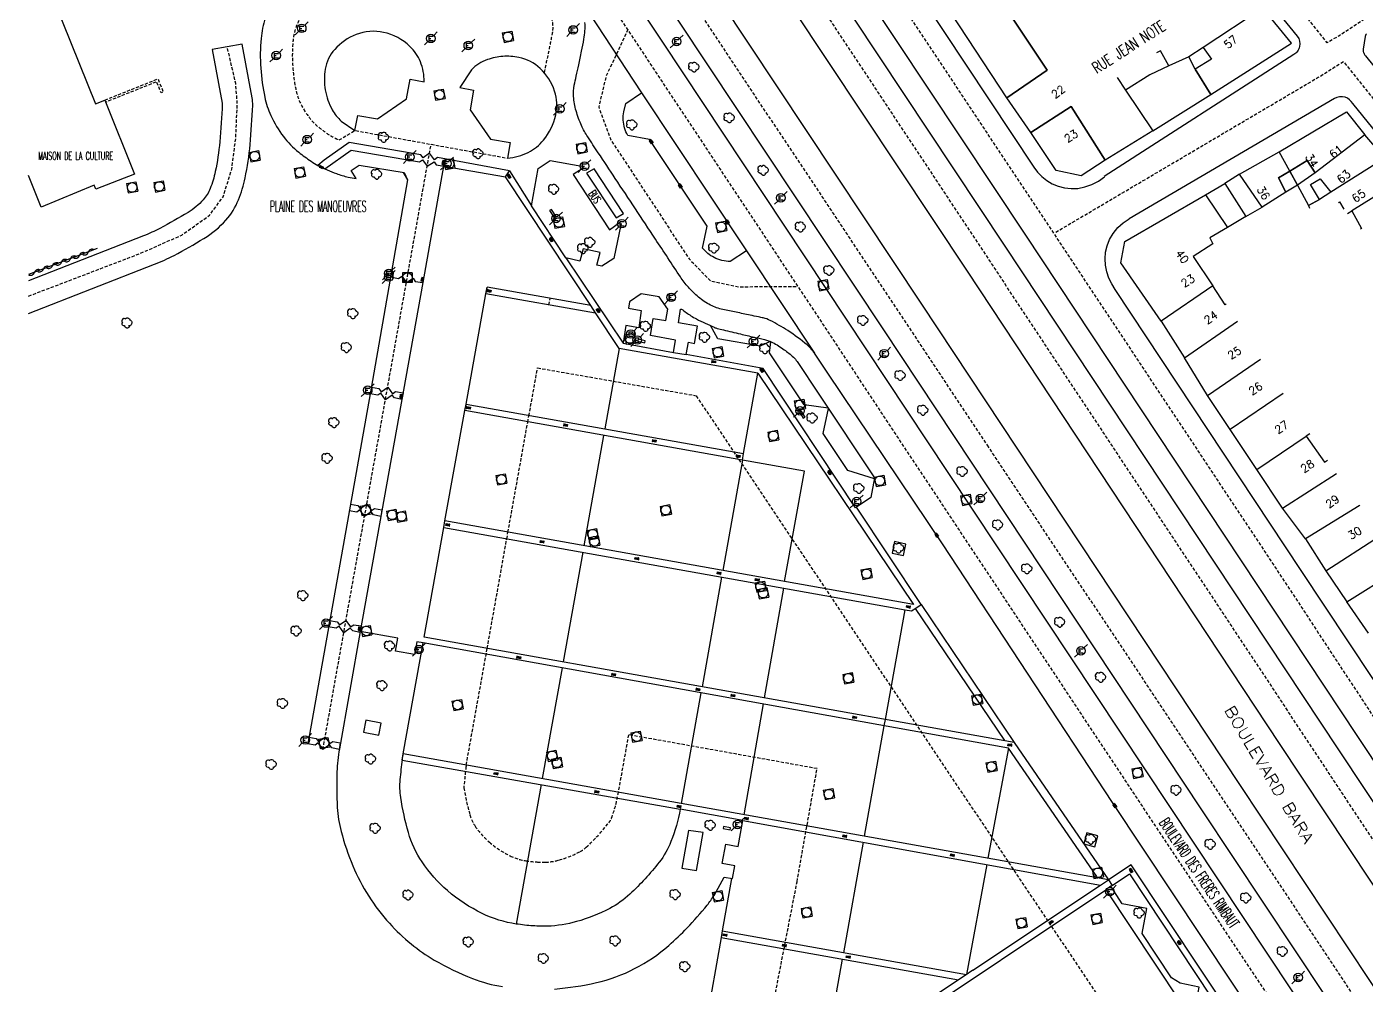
# Model space of a CAD drawing. Header units: millimetres. Extents: x 80000 to 81000, y 144000 to 145000.
# Drawn here: x 79999.7 to 80209, y 144138.5 to 144288.2 of the extents above; entities that cross this region are included whole.
import ezdxf
from ezdxf.enums import TextEntityAlignment as Align

# ---------------------------------------------------------------- set-up
doc = ezdxf.new("R2010")
doc.units = ezdxf.units.MM
doc.linetypes.add('DASHED', pattern=[0.75, 0.5, -0.25])
doc.layers.get('0').update_dxf_attribs({"linetype": 'CONTINUOUS'})
for name, color, linetype in [('W0001', 6, 'DASHED'), ('W0008', 7, 'CONTINUOUS'), ('W0100', 7, 'CONTINUOUS'), ('W0112', 1, 'DASHED'), ('W0300', 7, 'CONTINUOUS'), ('W0310', 3, 'CONTINUOUS'), ('W0400', 7, 'CONTINUOUS'), ('W0420', 7, 'CONTINUOUS'), ('W0471', 7, 'CONTINUOUS'), ('W0984', 7, 'CONTINUOUS'), ('W0989', 7, 'CONTINUOUS'), ('W0991', 7, 'CONTINUOUS')]:
    doc.layers.add(name, color=color, linetype=linetype)
doc.styles.get("Standard").update_dxf_attribs({"font": 'romans.shx', "width": 0.85})

# ---------------------------------------------------------------- blocks, each defined once
blk = doc.blocks.new('T400')
for p, q in [((-0.15, 0.3), (0.15, 0.3)), ((-0.15, -0.25), (-0.15, 0.3)), ((-0.15, 0.15), (0.15, 0.15)), ((-0.15, 0), (0.15, 0)), ((0.15, 0.3), (0.15, -0.25)), ((-0.15, -0.15), (0.15, -0.15)), ((-0.15, -0.25), (-0.15, -0.3)), ((-0.15, -0.3), (0.15, -0.3)), ((0.15, -0.3), (0.15, -0.25))]:
    blk.add_line(p, q)
blk = doc.blocks.new('T471')
for p, q in [((-0.333334, 0.333334), (-0.333334, -0.333334)), ((-0.333334, 0.333334), (0.333334, 0.333334)), ((-0.333334, 0), (0, 0)), ((0.500001, 0.500001), (1.000002, 1.000002)), ((-0.500001, -0.500001), (-1.000002, -1.000002)), ((-0.333334, -0.333334), (0.333334, -0.333334))]:
    blk.add_line(p, q)
blk.add_ellipse((0, 0), major_axis=(0.471405, 0.471405), ratio=1, start_param=5.4977871438, end_param=11.780972451)
blk = doc.blocks.new('T300')
for p, q in [((-0.8, 0.51), (-0.86, 0.34)), ((-0.86, 0.34), (-0.86, 0.17)), ((-0.86, 0.17), (-0.74, 0.06)), ((-0.69, 0.63), (-0.8, 0.51)), ((-0.8, -0.06), (-0.74, 0.06)), ((-0.74, 0.06), (-0.69, 0.11)), ((-0.57, 0.69), (-0.69, 0.63)), ((-0.46, 0.69), (-0.57, 0.69)), ((-0.29, 0.63), (-0.46, 0.69)), ((-0.29, 0.63), (-0.17, 0.74)), ((-0.23, 0.57), (-0.29, 0.63)), ((-0.17, 0.74), (-0.06, 0.8)), ((-0.06, 0.8), (0.06, 0.8)), ((0.06, 0.8), (0.23, 0.74)), ((0.23, 0.74), (0.34, 0.63)), ((0.34, 0.63), (0.4, 0.51)), ((0.46, 0.46), (0.34, 0.46)), ((0.4, 0.51), (0.4, 0.46)), ((0.57, 0.4), (0.46, 0.46)), ((0.57, 0.4), (0.69, 0.29)), ((0.69, 0.29), (0.74, 0.17)), ((0.74, 0.06), (0.69, -0.17)), ((0.74, 0.17), (0.74, 0.06)), ((-0.8, -0.17), (-0.8, -0.06)), ((-0.8, -0.23), (-0.8, -0.17)), ((-0.74, -0.34), (-0.8, -0.23)), ((-0.69, -0.4), (-0.74, -0.34)), ((-0.51, -0.46), (-0.69, -0.4)), ((-0.4, -0.46), (-0.51, -0.46)), ((-0.4, -0.46), (-0.34, -0.46)), ((-0.34, -0.46), (-0.34, -0.4)), ((-0.34, -0.51), (-0.34, -0.46)), ((-0.29, -0.63), (-0.34, -0.51)), ((-0.17, -0.74), (-0.29, -0.63)), ((-0.06, -0.8), (-0.17, -0.74)), ((0.06, -0.8), (-0.06, -0.8)), ((0.17, -0.74), (0.06, -0.8)), ((0.23, -0.69), (0.17, -0.74)), ((0.29, -0.46), (0.23, -0.46)), ((0.29, -0.63), (0.23, -0.69)), ((0.46, -0.4), (0.29, -0.46)), ((0.34, -0.51), (0.29, -0.63)), ((0.34, -0.51), (0.34, -0.46)), ((0.57, -0.34), (0.46, -0.4)), ((0.63, -0.29), (0.57, -0.34)), ((0.69, -0.17), (0.63, -0.29))]:
    blk.add_line(p, q)
blk = doc.blocks.new('T420')
for p, q in [((0.75, 0.75), (-0.75, 0.75)), ((-0.75, 0.75), (-0.75, -0.75)), ((0.75, 0.75), (0.75, -0.75)), ((0.75, -0.75), (-0.75, -0.75))]:
    blk.add_line(p, q)
blk.add_ellipse((0, 0), major_axis=(-0.53, 0.53), ratio=1, start_param=3.926991, end_param=10.210176)
blk = doc.blocks.new('t310o')
at = {"color": 0, "linetype": 'Continuous'}
for centre, start, end in [((-0.5, 0.38), 216.8699, 323.1304), ((0.5, -0.37), 36.8699, 143.1303)]:
    blk.add_arc(centre, 0.625, start, end, dxfattribs=at)

msp = doc.modelspace()

# ---------------------------------------------------------------- linework, layer by layer
at = {"layer": 'W0001', "flags": 128}
for points in [[(79999.73, 144508.89), (80033.32, 144447.48), (80041.1, 144436.99), (80058.93, 144407.68), (80083.33, 144371.43), (80162.94, 144251.7), (80194.08, 144204.75), (80213.36, 144175.44), (80283.27, 144069.75), (80313.63, 144023.25), (80323.4, 144009.14), (80394.49, 144090.14), (80415.01, 144116.62), (80459.48, 144172.57), (80472.22, 144188.43), (80503.37, 144226.56), (80532.47, 144269.35), (80559.33, 144311.81), (80577.78, 144336.62)], [(80311.1, 144008.81), (80235.97, 144122.07), (80039.06, 144419.34), (80019.9, 144453.6)], [(80513.4, 144242.13), (80463.61, 144283.13), (80433.88, 144304.86), (80414.39, 144315.52), (80408.43, 144319.18), (80397.78, 144302.78), (80385.28, 144283.71), (80369.71, 144265.27), (80351.06, 144243.75), (80340.61, 144252.58), (80324.62, 144268.77), (80311.71, 144284.55), (80298.97, 144302.57), (80291.18, 144315.1), (80277.98, 144333.92), (80268.99, 144327.97), (80249.71, 144315.89), (80236.8, 144307.9), (80216.15, 144294.21), (80204.7, 144286.71), (80202.87, 144285.67), (80189.75, 144302.07), (80115.93, 144393.7), (80101.56, 144412.68), (80087.86, 144432.74), (80076.37, 144451.81)], [(80284.18, 144000), (80282.84, 144002.23), (80276.12, 144012.3), (80228.66, 144084.13), (80176.06, 144163.33), (80129.72, 144233.25), (80084.5, 144301.5), (80035.92, 144374.55), (80006.48, 144418.63), (80000, 144431.42)], [(80093.61, 144287.74), (80090.2, 144280.33), (80089.08, 144275.63), (80090.99, 144270.48), (80103.19, 144251.91), (80106.55, 144248.44), (80110.91, 144247.55), (80120.21, 144247.6)], [(80000, 144246.09), (80017.5, 144252.77), (80023.94, 144255.62), (80028.28, 144258.72), (80030.39, 144261.57), (80031.75, 144265.9), (80032.37, 144270.74), (80032.62, 144276.19), (80032.37, 144279.29), (80031.04, 144285.01)], [(80160.48, 144256.07), (80201.49, 144280.26), (80205.41, 144282.72), (80229.39, 144252.79), (80244.76, 144234.55), (80265.03, 144206.66), (80282.27, 144183.72), (80312.21, 144140.39), (80337.23, 144143.68), (80344.81, 144149.84), (80369, 144165.41), (80400.77, 144184.26), (80404.69, 144186.93), (80410.43, 144181.39), (80435.04, 144204.33), (80466.81, 144182.23)], [(80045.99, 144175.27), (80062.89, 144269.8)]]:
    msp.add_lwpolyline(points, dxfattribs=at)
at = {"layer": 'W0001'}
for points in [[(80000.01, 144455.58), (80023.94, 144412.74), (80076.58, 144332.88), (80149.74, 144222.81), (80231.1, 144100.63), (80261.87, 144054.72), (80295.89, 144002.69)], [(80081.3, 144244.72), (80081.48, 144245.72)]]:
    msp.add_lwpolyline(points, dxfattribs=at)
at = {"layer": 'W0001', "flags": 128}
msp.add_lwpolyline([(80080.58, 144280.98, 0.004878), (80081.5, 144285.32, 0.002647), (80081.86, 144287.17, 0.065862), (80081.93, 144288.45, 0.067968), (80081.69, 144289.59, 0.019911), (80081.19, 144290.81, 0.039812), (80081.16, 144290.87), (80075.13, 144299.97, 0.078273), (80074.48, 144300.68, 0.062469), (80072.86, 144301.67, 0.079666), (80071.42, 144302.06, 0.093865), (80070.68, 144302, 0.006524), (80069.01, 144301.51, 0.022296), (80068.91, 144301.48), (80056.79, 144296.58), (80044.88, 144291.73, 0.046749), (80044.85, 144291.71, 0.019309), (80043.25, 144290.58, 0.08825), (80042.74, 144290.04, 0.061542), (80041.74, 144287.93, 0.057566), (80041.31, 144285.88, 0.03999), (80041.27, 144282.03, 0.035573), (80041.8, 144278.19, 0.054691), (80042.4, 144276.39, 0.055036), (80043.82, 144274.02, 0.062542), (80045.32, 144272.48, 0.017209), (80046.98, 144271.26, 0.03379), (80047.45, 144270.98, 0.011153), (80048.51, 144270.47), (80050.99, 144271.96), (80074.82, 144267.64)], format="xyb", dxfattribs=at)
at = {"layer": 'W0001'}
msp.add_lwpolyline([(80109.27, 144099), (80120.07, 144154.61), (80123.19, 144172.28), (80093.73, 144177.57), (80092.05, 144168.26, -0.059337), (80091.08, 144164.56, -0.07223), (80090.66, 144163.84, -0.038566), (80087.13, 144159.99, -0.067598), (80086.17, 144159.31, -0.050732), (80082.87, 144158, -0.061802), (80080.77, 144157.67, -0.024725), (80079.5, 144157.69, -0.020899), (80077.67, 144157.89, -0.075752), (80075.27, 144158.64, -0.064313), (80071.99, 144160.8, -0.067004), (80069.78, 144163.28, -0.078935), (80068.96, 144165.05, -0.031208), (80068.03, 144169.29, -0.062441), (80068.03, 144169.6, -0.00442), (80068.34, 144172.57, -0.015693), (80068.38, 144172.83), (80071.66, 144191.06), (80074.71, 144208.17), (80074.9, 144209.19), (80077.98, 144226.37), (80078.18, 144227.38), (80079.53, 144234.88), (80104.3, 144230.53), (80169.71, 144132.83)], format="xyb", dxfattribs=at)
at = {"layer": 'W0008'}
for points in [[(80048.68, 144429.45), (80073.89, 144391.43), (80102.19, 144348.83), (80128.91, 144308.64), (80157.06, 144266.24), (80157.64, 144265.46), (80158.31, 144264.75), (80159.07, 144264.13), (80159.91, 144263.63), (80160.86, 144263.24), (80161.86, 144262.99), (80162.88, 144262.88), (80163.91, 144262.92), (80165.04, 144263.14), (80166.13, 144263.53), (80167.15, 144264.06), (80168.08, 144264.74)], [(80170.37, 144320.83), (80198.21, 144286.69), (80198.44, 144286.33), (80198.57, 144285.93), (80198.62, 144285.51), (80198.58, 144285.09), (80198.53, 144284.89), (80198.46, 144284.7), (80198.36, 144284.52), (80198.25, 144284.35), (80198.13, 144284.19), (80197.99, 144284.04), (80197.83, 144283.91), (80197.67, 144283.8), (80168.06, 144264.75)], [(80209.02, 144287.06), (80208.94, 144286.93), (80208.87, 144286.8), (80208.83, 144286.65), (80208.53, 144284.65), (80208.52, 144284.57), (80208.51, 144284.5), (80208.52, 144284.43), (80208.52, 144284.36), (80208.53, 144284.28), (80208.55, 144284.21), (80208.56, 144284.14), (80208.59, 144284.07), (80208.64, 144283.95), (80208.71, 144283.83), (80208.78, 144283.71), (80208.87, 144283.61), (80219.76, 144270.14)], [(80306.84, 144143.29), (80288.19, 144169.86), (80270.79, 144194.71), (80269.52, 144196.52), (80268.24, 144198.32), (80266.95, 144200.11), (80265.65, 144201.89), (80264.82, 144202.99), (80263.98, 144204.09), (80263.14, 144205.19), (80262.29, 144206.28), (80241.52, 144233.49), (80236.39, 144239.84), (80206.89, 144276.18), (80206.65, 144276.48), (80206.38, 144276.76), (80206.06, 144277), (80205.7, 144277.15), (80205.26, 144277.23), (80204.83, 144277.22), (80204.4, 144277.12), (80204.01, 144276.93), (80171.93, 144258.18)], [(80063.91, 144267.72), (80063.91, 144267.72), (80063.43, 144267.39), (80062.64, 144268.4), (80061.63, 144267.7), (80061.28, 144268.17), (80061.28, 144268.17), (80050.1, 144270.1), (80046.16, 144267.32), (80045.19, 144266.51)], [(80046.27, 144265.99), (80050.38, 144268.89), (80061.08, 144267.04), (80061.08, 144267.04), (80061.56, 144267.38), (80062.28, 144266.37), (80063.37, 144267.06), (80063.7, 144266.59), (80063.7, 144266.59), (80074.49, 144264.72), (80075.14, 144265.66), (80075.14, 144265.66), (80063.91, 144267.72)], [(80255.97, 144117.09), (80228.28, 144158.83), (80198.81, 144203.22), (80169.76, 144247.1), (80169.23, 144247.98), (80168.77, 144248.9), (80168.44, 144249.88), (80168.24, 144250.9), (80168.19, 144251.93), (80168.27, 144252.95), (80168.5, 144253.96), (80168.88, 144254.92), (80169.46, 144255.89), (80170.17, 144256.78), (80171, 144257.54), (80171.94, 144258.18)], [(80113.96, 144234.07), (80138.25, 144197.91), (80065.05, 144210.97)], [(80166.88, 144155.43), (80153.09, 144175.48), (80061.64, 144191.95)], [(80188.88, 144132.28), (80172.27, 144157.28), (80168.72, 144154.92)], [(80169.3, 144154.05), (80172, 144155.84), (80187.43, 144132.6)], [(80099.35, 144090.56), (80102.77, 144109.6), (80168.28, 144153.37)]]:
    msp.add_lwpolyline(points, dxfattribs=at)
for points in [[(80025.15, 144403.44), (80021.85, 144408.35, 0.074308), (80021.11, 144409.15, 0.078908), (80020.23, 144409.67, 0.104225), (80019.75, 144409.74, 0.080664), (80019.14, 144409.61, 0.124485), (80018.51, 144409.17, 0.162683), (80018.29, 144408.62, 0.086077), (80018.38, 144407.76, 0.07444), (80018.8, 144406.86), (80029.36, 144390.74), (80065.24, 144336.65), (80098.96, 144285.93), (80143.62, 144218.52), (80197.36, 144137.6), (80230.94, 144086.95)], [(80000, 144243.36), (80019.7, 144251.07, 0.027309), (80022.74, 144252.45, 0.016913), (80027.41, 144255.1, 0.073036), (80030.84, 144257.96, 0.087689), (80032.8, 144261.12, 0.043207), (80033.84, 144264.55, 0.02947), (80034.61, 144269.75, 0.011107), (80035.02, 144275.88, 0.057225), (80034.94, 144277.08), (80033.38, 144285.45), (80028.7, 144284.58)], [(80028.7, 144284.58), (80030.25, 144276.2, -0.057225), (80030.26, 144276.1, -0.011107), (80029.87, 144270.17, -0.02947), (80029.17, 144265.53, -0.043207), (80028.37, 144262.89, -0.087689), (80027.29, 144261.13, -0.073036), (80024.92, 144259.16, -0.016913), (80020.53, 144256.67, -0.027309), (80017.97, 144255.5), (80000, 144248.47)]]:
    msp.add_lwpolyline(points, format="xyb", dxfattribs=at)
at = {"layer": 'W0008', "flags": 128}
for points in [[(80085.33, 144293.63), (80087.58, 144290.29), (80095.78, 144277.82)], [(80058.55, 144265.4), (80059.23, 144264.26), (80053.37, 144230.81), (80043.61, 144176.18)], [(80087.85, 144244.63), (80074.49, 144264.72)], [(80075.14, 144265.66), (80078.57, 144260.19)], [(80083.94, 144252.08), (80092.89, 144238.72)], [(80112.15, 144253.16), (80122.78, 144237.17)], [(80056.57, 144249.09), (80057.81, 144248.85), (80058.32, 144249.2), (80059.04, 144248.21), (80060.09, 144248.89), (80060.42, 144248.39), (80061.58, 144248.2)], [(80061.81, 144192.81), (80064.87, 144209.94), (80065.05, 144210.97), (80068.15, 144228.21), (80068.35, 144229.22), (80071.46, 144246.46), (80071.64, 144247.48)], [(80088.6, 144243.44), (80071.46, 144246.46)], [(80118.12, 144201.5), (80121.22, 144218.72), (80111.52, 144220.45), (80111.7, 144221.48), (80113.96, 144234.07), (80092.29, 144237.92), (80088.59, 144243.45), (80087.85, 144244.63), (80071.64, 144247.48)], [(80115.86, 144239.01), (80114.28, 144238.25), (80107.67, 144239.41), (80106.54, 144241.47)], [(80092.29, 144237.92), (80090.04, 144225.35)], [(80100.77, 144237.3), (80102.73, 144236.95)], [(80124.91, 144228.59), (80121.2, 144229.11), (80115.75, 144237.25), (80115.95, 144238.97)], [(80053.56, 144231.84), (80054.75, 144231.64), (80055.11, 144231.15), (80056.12, 144231.84), (80056.85, 144230.83), (80057.34, 144231.17), (80058.51, 144230.97), (80058.31, 144229.93), (80057.19, 144230.18), (80056.81, 144230.64), (80055.78, 144229.91), (80055.06, 144230.94), (80054.58, 144230.6), (80053.37, 144230.81)], [(80068.35, 144229.22), (80111.7, 144221.48)], [(80111.52, 144220.45), (80068.15, 144228.21)], [(80132.16, 144217.56), (80127.99, 144218.84), (80124.15, 144224.61), (80124.96, 144228.52)], [(80089.85, 144224.33), (80086.77, 144207.09)], [(80111.52, 144220.45), (80108.45, 144203.22)], [(80050.29, 144213.58), (80051.46, 144213.38), (80051.82, 144212.9), (80052.83, 144213.59), (80053.56, 144212.58), (80054.04, 144212.91), (80055.21, 144212.72), (80055.02, 144211.67), (80053.9, 144211.93), (80053.52, 144212.39), (80052.49, 144211.66), (80051.77, 144212.68), (80051.28, 144212.35), (80050.1, 144212.56)], [(80130.61, 144161.72), (80133.69, 144178.95), (80133.89, 144179.96), (80136.95, 144197.11), (80137.93, 144196.93), (80138.62, 144197.35), (80139.45, 144197.91), (80129.34, 144213.11)], [(80064.87, 144209.94), (80136.95, 144197.11)], [(80086.59, 144206.07), (80083.52, 144188.94)], [(80108.27, 144202.21), (80105.22, 144185.07)], [(80117.94, 144200.49), (80114.94, 144183.34)], [(80139.45, 144197.91), (80153.96, 144176.38), (80168.72, 144154.92)], [(80047.02, 144195.43), (80048.21, 144195.23), (80048.57, 144194.75), (80049.58, 144195.44), (80050.31, 144194.43), (80050.8, 144194.76), (80051.97, 144194.57), (80051.77, 144193.52), (80050.65, 144193.78), (80050.27, 144194.24), (80049.24, 144193.51), (80048.52, 144194.53), (80048.04, 144194.2), (80046.83, 144194.41)], [(80047.02, 144195.43), (80046.88, 144194.44)], [(80138.53, 144197.3), (80152.45, 144176.65)], [(80153.96, 144176.38), (80061.81, 144192.81)], [(80083.36, 144188.04), (80080.25, 144170.72)], [(80105.05, 144184.14), (80101.97, 144166.84)], [(80114.78, 144182.38), (80111.76, 144165.09)], [(80043.77, 144177.19), (80044.96, 144176.99), (80045.32, 144176.51), (80046.33, 144177.2), (80047.06, 144176.19), (80047.54, 144176.52), (80048.71, 144176.33), (80048.52, 144175.28), (80047.4, 144175.54), (80047.02, 144176), (80045.99, 144175.27), (80045.27, 144176.29), (80044.78, 144175.96), (80043.58, 144176.17)], [(80043.77, 144177.19), (80043.61, 144176.18)], [(80058.36, 144173.59), (80058.54, 144174.59)], [(80168.72, 144154.92), (80058.54, 144174.59)], [(80153.09, 144175.48), (80149.89, 144158.28)], [(80058.36, 144173.59), (80101.81, 144165.96)], [(80080.09, 144169.78), (80076.19, 144148)], [(80111.6, 144164.2), (80167.47, 144154.06)], [(80127.35, 144143.53), (80130.44, 144160.78)], [(80149.71, 144157.29), (80146.52, 144140.11)], [(80109.83, 144155.13), (80108.36, 144146.92), (80108.21, 144145.88), (80105.85, 144132.7), (80104.52, 144125.28), (80102.55, 144125.6), (80101.96, 144122.34), (80103.93, 144121.98), (80098.19, 144089.7), (80119.35, 144086.08), (80177.43, 144124.71), (80182.35, 144117.26), (80184.93, 144118.9), (80183.32, 144121.31), (80186.11, 144123.18), (80187.12, 144121.64), (80189.63, 144123.29), (80188.63, 144124.8), (80192.23, 144127.27), (80193.94, 144124.77)], [(80147.53, 144140.78), (80167.49, 144154.07)], [(80167.47, 144154.06), (80168.72, 144154.92)], [(80167.49, 144154.08), (80167.49, 144154.07)], [(80168.72, 144154.92), (80169.3, 144154.05), (80169.09, 144153.91)], [(80108.21, 144145.88), (80145.31, 144139.29)], [(80108.36, 144146.92), (80146.52, 144140.11)], [(80124.09, 144125.3), (80127.17, 144142.51)], [(80145.31, 144139.29), (80124.29, 144125.27)], [(80147.53, 144140.78), (80147.53, 144140.78), (80146.34, 144139.99), (80145.31, 144139.29)]]:
    msp.add_lwpolyline(points, dxfattribs=at)
for points in [[(80037, 144289.51, 0.057566), (80036.33, 144286.34, 0.03999), (80036.28, 144281.69, 0.035573), (80036.91, 144277.15, 0.054691), (80037.85, 144274.31, 0.055036), (80039.83, 144271, 0.062542), (80042.21, 144268.57, 0.017209), (80044.14, 144267.14, 0.03379), (80045.19, 144266.51, 0.02549), (80048.1, 144265.22, 0.042435), (80049.94, 144264.69), (80051.2, 144264.44), (80050.38, 144265.72), (80051.67, 144266.56), (80058.7, 144265.39), (80059.22, 144264.25)], [(80211.37, 144103.72), (80169.33, 144166.98), (80142.78, 144207.38), (80124.77, 144234.2), (80122.78, 144237.17, 0.07007), (80121.63, 144238.46, 0.032036), (80118.61, 144240.69, 0.024075), (80115.88, 144242.28, 0.066342), (80114.79, 144242.67, 0.000538), (80114.04, 144242.83, 0.000307), (80112.73, 144243.11, 0.001271), (80110.56, 144243.56, -0.001324), (80108.48, 144244, -0.065353), (80106.55, 144244.68, -0.05955), (80104.68, 144245.93, -0.032962), (80103.08, 144247.49, -0.036402), (80101.84, 144249.09, -0.000302), (80097.94, 144254.99, 0.000188), (80091.67, 144264.46, 0.000091), (80089.01, 144268.48, -0.000147), (80087.36, 144270.96, -0.041415), (80086.4, 144272.71, -0.03372), (80085.55, 144275.02, -0.052696), (80085.14, 144277.28, -0.0697), (80085.26, 144279.01, -0.005224), (80085.57, 144280.46, 0.004336), (80085.96, 144282.2, 0.002348), (80086.4, 144284.33, 0.002647), (80086.77, 144286.23, 0.065862), (80086.92, 144288.83, 0.067968)], [(80064.82, 144266.38), (80061.58, 144248.2), (80051.8, 144193.69), (80048.56, 144175.35, 0.035076), (80048.18, 144171.78, 0.022631), (80048.24, 144166.23, 0.051026), (80048.84, 144162.44, 0.034727), (80050.66, 144157.1, 0.042101), (80053.14, 144152.36, 0.042373), (80056.37, 144148.14, 0.037118), (80059.77, 144144.9, 0.039488), (80063.39, 144142.39, 0.039379), (80069.37, 144139.5, 0.053788), (80074.07, 144138.23, 0.008666)], [(80132.18, 144217.68), (80131.61, 144214.64), (80129.21, 144213.03), (80114.78, 144234.79), (80102.73, 144236.95), (80103.09, 144238.88), (80104.06, 144238.7), (80104.51, 144241.39), (80101.54, 144241.89), (80101.88, 144244.06), (80102.03, 144244.06, 0.017212), (80103.49, 144243.01, 0.031583), (80104.34, 144242.52, 0.007863), (80107.11, 144241.21, 0.045999), (80107.6, 144241.03, 0.002699), (80108.55, 144240.8, 0.000966), (80111.21, 144240.17, 0.002952), (80113.35, 144239.68, -0.003897), (80114.96, 144239.31, -0.059931), (80116.23, 144238.84, -0.037914), (80118.05, 144237.72, -0.029418), (80119.49, 144236.54, -0.060418), (80120.08, 144235.85), (80123.45, 144230.78), (80132.18, 144217.68)], [(80082.18, 144137.86, 0.035304), (80088.71, 144138.86, 0.062616), (80094.69, 144141.04, 0.061489), (80100.05, 144144.68, 0.022974), (80102.89, 144147.41, 0.019155), (80106.01, 144150.95, 0.034235), (80107.09, 144152.48), (80108.66, 144155.32), (80109.98, 144155.11), (80110.36, 144157.09), (80110.34, 144157.08), (80108.37, 144157.48), (80108.92, 144160.46), (80110.88, 144160.1), (80111.6, 144164.2), (80101.81, 144165.96, -0.050587), (80100.37, 144160.88, -0.07223), (80098.53, 144157.67, -0.038566), (80093.95, 144152.68, -0.067598), (80090.79, 144150.45, -0.050732), (80085.61, 144148.38, -0.061802), (80081.09, 144147.67, -0.024725), (80078.83, 144147.72, -0.020899), (80076.17, 144148.01, -0.075752), (80070.89, 144149.65, -0.064313), (80065.46, 144153.22, -0.067004), (80061.49, 144157.7, -0.078935), (80059.34, 144162.31, -0.031208), (80058.15, 144167.77, -0.062441), (80058.07, 144170.56, -0.00442), (80058.41, 144173.71, -0.015693), (80058.54, 144174.59), (80061.64, 144191.95), (80060.67, 144192.1), (80060.31, 144190.13), (80057.33, 144190.64), (80057.68, 144192.64), (80051.79, 144193.69)]]:
    msp.add_lwpolyline(points, format="xyb", dxfattribs=at)
for points in [[(80059.04, 144276.91), (80059.61, 144279.98), (80061.82, 144279.58, 0.097348), (80061.21, 144282.69, 0.106254), (80059.58, 144285.09, 0.136769), (80055.47, 144287.28, 0.149087), (80051.19, 144286.94, 0.116793), (80047.83, 144284.61, 0.141492), (80046.35, 144281.55, 0.085273), (80046.36, 144278.28, 0.08489), (80047.45, 144275.19, 0.080044), (80048.86, 144273.42), (80050.99, 144271.96), (80051.43, 144274.31), (80054.52, 144273.78)], [(80072.15, 144270.62), (80075.25, 144270.1), (80074.82, 144267.64, 0.098091), (80078.06, 144268.53, 0.107), (80080.46, 144270.46, 0.115137), (80082.36, 144274.38, 0.135376), (80082.19, 144278.1, 0.125306), (80079.94, 144281.65, 0.141228), (80076.61, 144283.37, 0.066805), (80074.12, 144283.53, 0.066621), (80071.68, 144283.02, 0.114904), (80069.2, 144281.45), (80067.39, 144278.65), (80069.53, 144278.26), (80069.01, 144275.18)], [(80112.15, 144253.16), (80109.64, 144251.49, -0.058549), (80108.33, 144251.65, -0.058549), (80107.1, 144252.11, -0.051719), (80106.12, 144252.74), (80105.29, 144253.56), (80106, 144256.99), (80097, 144270.56), (80093.61, 144271.19, -0.05356), (80093.13, 144272.35, -0.05356), (80092.92, 144273.58, -0.055997), (80092.98, 144274.89), (80093.32, 144276.15), (80095.78, 144277.82)]]:
    msp.add_lwpolyline(points, format="xyb", close=True, dxfattribs=at)
for points in [[(80091.42, 144251.98), (80089.54, 144250.75), (80088.78, 144250.94), (80089.29, 144252.9), (80086.63, 144253.49), (80086.13, 144251.52), (80083.94, 144252.08), (80078.57, 144260.19), (80079.6, 144266.04), (80081.48, 144267.28), (80086.42, 144266.36), (80086.64, 144266.06), (80085.07, 144265.07), (80090.75, 144256.46), (80092.33, 144257.57), (80092.55, 144257.23)], [(80100.77, 144237.3), (80101.09, 144239.22), (80097.19, 144239.93), (80097.6, 144242.6), (80099.58, 144242.26), (80099.87, 144244.07), (80098.5, 144245.96), (80095.72, 144246.45), (80093.9, 144245.19), (80093.74, 144244.18), (80095.73, 144243.82), (80095.32, 144241.14), (80093.34, 144241.51), (80092.89, 144238.72)], [(80136.69, 144205.56), (80137.08, 144207.35), (80135.29, 144207.74), (80134.9, 144205.96)], [(80105.41, 144162.28), (80103.13, 144162.64), (80102.07, 144156.72), (80104.35, 144156.35)], [(80166.58, 144160.05), (80167.07, 144161.76), (80165.36, 144162.25), (80164.87, 144160.55)], [(80183.71, 144130.13), (80184.52, 144130.68), (80182.87, 144132.98), (80182.27, 144134.79), (80182.88, 144138.13), (80179.94, 144138.79), (80178.57, 144139.59), (80173.98, 144146.52), (80174.7, 144150.46), (80170.88, 144151.17), (80169.09, 144153.91), (80168.28, 144153.37)]]:
    msp.add_lwpolyline(points, close=True, dxfattribs=at)
at = {"layer": 'W0008'}
for points in [[(80248.9, 144095.6, 38.17), (80195.41, 144176.2, 35.91), (80146.69, 144249.99, 34.09), (80103.07, 144315.68, 33.45), (80103.07, 144315.69, 33.48), (80098.78, 144321.45, 33.44), (80090.79, 144331.75, 33.37), (80075.28, 144348.71, 33.23), (80070.01, 144355.13, 33.2), (80064.8, 144362.21, 33.17), (80033.15, 144410.07, 32.86), (80029.88, 144414.93, 32.81)], [(80031.18, 144408.7, 32.82), (80030.85, 144408.47, 32.8), (80085.47, 144326.24, 33.34), (80139.5, 144244.82, 34.12), (80189.2, 144169.8, 36.03), (80233.17, 144103.49, 37.83)], [(80100.38, 144338.97, 33), (80155.63, 144255.76, 33.84), (80207.62, 144177.32, 35.84), (80255.87, 144104.64, 37.85), (80305.64, 144029.59, 39.99)], [(80097.41, 144336.95, 33.15), (80152.41, 144254.02, 33.94), (80204.57, 144175.39, 35.9), (80248.49, 144109.19, 37.73), (80302.95, 144027.14, 40.07), (80303.34, 144027.42, 40.06)], [(80078.68, 144323.49, 33.17), (80133.45, 144240.95, 33.96), (80183.23, 144165.83, 35.86), (80231.7, 144092.95, 37.88), (80289.25, 144006.26, 40.27), (80288.77, 144005.87, 40.32)]]:
    msp.add_polyline3d(points, dxfattribs=at)
at = {"layer": 'W0100'}
for p, q in [((80208.75, 144271.28), (80201.03, 144265.32)), ((80211.9, 144267.61), (80208.75, 144271.28)), ((80189.19, 144265.15), (80195.38, 144268.63)), ((80197.04, 144265.62), (80195.38, 144268.63)), ((80211.9, 144267.61), (80203.45, 144262.32)), ((80189.19, 144265.15), (80186.92, 144263.67)), ((80192.73, 144259.98), (80189.19, 144265.15)), ((80183.85, 144261.93), (80186.92, 144263.67)), ((80186.92, 144263.67), (80190.2, 144258.5)), ((80214.63, 144264.31), (80206.71, 144259.39)), ((80183.85, 144261.93), (80187.29, 144256.81)), ((80199.97, 144260.23), (80201.68, 144261.16)), ((80190.2, 144258.5), (80187.29, 144256.81)), ((80190.2, 144258.5), (80192.73, 144259.98)), ((80185, 144247.7), (80176.97, 144242.15)), ((80176.97, 144242.15), (80180.6, 144236.45)), ((80180.6, 144236.45), (80188.87, 144242.19)), ((80184.19, 144230.58), (80180.6, 144236.45)), ((80184.19, 144230.58), (80192.45, 144236.24)), ((80195.99, 144230.89), (80187.74, 144225.24)), ((80187.74, 144225.24), (80184.19, 144230.58)), ((80191.89, 144218.99), (80187.74, 144225.24)), ((80191.89, 144218.99), (80199.61, 144224.23)), ((80195.9, 144212.95), (80191.89, 144218.99)), ((80195.9, 144212.95), (80204.34, 144218.37)), ((80199.5, 144208.15), (80195.9, 144212.95)), ((80207.87, 144213.34), (80199.5, 144208.15)), ((80207.99, 144213.43), (80207.87, 144213.34)), ((80199.5, 144208.15), (80202.65, 144203.2)), ((80202.65, 144203.2), (80211.08, 144208.59)), ((80202.65, 144203.2), (80205.96, 144198.33)), ((80205.96, 144198.33), (80214.44, 144203.64)), ((80209.34, 144193.45), (80205.96, 144198.33))]:
    msp.add_line(p, q, dxfattribs=at)
for points in [[(80152.85, 144277.08), (80159.13, 144281.36), (80146.88, 144299.82), (80148.2, 144300.84), (80148.87, 144301.3)], [(80140.53, 144295.79), (80146.88, 144299.82), (80159.13, 144281.36), (80152.85, 144277.08), (80140.53, 144295.79)], [(80192.81, 144291.06), (80183.53, 144284.91), (80181.25, 144283.46), (80178.17, 144282.05), (80176.84, 144284.39), (80176.21, 144284.06)], [(80184.73, 144277.6), (80197.31, 144285.57), (80192.81, 144291.06), (80183.53, 144284.91), (80184.83, 144283.12), (80182.25, 144281.54), (80184.73, 144277.6)], [(80184.73, 144277.6), (80182.25, 144281.54), (80181.25, 144283.46), (80178.17, 144282.05), (80175.16, 144280.65), (80171.4, 144278.26), (80175.64, 144271.91), (80184.73, 144277.6)], [(80170.07, 144280.23), (80171.4, 144278.26), (80175.64, 144271.91), (80168.2, 144267.32), (80162.88, 144275.68), (80156.6, 144271.62), (80152.85, 144277.08)], [(80156.6, 144271.62), (80162.88, 144275.68), (80168.2, 144267.32), (80164.45, 144264.85), (80160.57, 144265.71), (80156.6, 144271.62)], [(80195.38, 144268.63), (80205.89, 144274.87), (80208.75, 144271.28)], [(80198.25, 144263.39), (80197.04, 144265.62), (80199.76, 144267.29), (80201.03, 144265.32), (80198.25, 144263.39)], [(80201.03, 144265.32), (80199.76, 144267.29), (80197.04, 144265.62)], [(80197.04, 144265.62), (80195.29, 144264.55), (80196.41, 144262.3), (80192.73, 144259.98)], [(80196.41, 144262.3), (80195.29, 144264.55), (80197.04, 144265.62), (80198.25, 144263.39), (80196.41, 144262.3)], [(80201.03, 144265.32), (80198.25, 144263.39), (80199.97, 144260.23)], [(80201.68, 144261.16), (80200.28, 144263.52), (80201.8, 144264.42), (80203.45, 144262.32)], [(80203.45, 144262.32), (80201.68, 144261.16), (80199.97, 144260.23)], [(80176.97, 144242.15), (80170.66, 144251.29), (80171.25, 144254.59), (80183.85, 144261.93)], [(80199.97, 144260.23), (80200.14, 144259.84)], [(80204.65, 144260.69), (80204.8, 144260.79), (80205.48, 144259.68)], [(80206.04, 144259), (80206.71, 144259.39)], [(80206.71, 144259.39), (80208.23, 144256.65), (80208.08, 144256.54)], [(80187.29, 144256.81), (80184.53, 144255.2), (80185, 144254.27), (80181.96, 144252.28), (80185, 144247.7)], [(80187.12, 144244.84), (80186.97, 144244.74), (80185, 144247.7)], [(80200.17, 144224.6), (80199.61, 144224.23)], [(80199.61, 144224.23), (80202.47, 144220.16), (80202.92, 144220.47)]]:
    msp.add_lwpolyline(points, dxfattribs=at)
at = {"layer": 'W0100', "flags": 128}
msp.add_lwpolyline([(80000, 144294.55), (80003.57, 144295.98), (80003.7, 144295.66), (80002.77, 144295.29), (80010.48, 144276.13), (80011.93, 144276.71), (80016.54, 144265.15), (80010.53, 144262.77), (80010.27, 144263.42), (80001.96, 144260), (80000, 144264.91)], dxfattribs=at)
for points in [[(80087.19, 144265.28), (80091.81, 144258.29), (80092.97, 144258.99), (80088.35, 144265.98)], [(80082.48, 144258.41), (80081.68, 144259.61), (80081.39, 144259.44), (80082.19, 144258.24)], [(80095.23, 144239.36), (80095.17, 144239.04), (80096.28, 144238.81), (80096.34, 144239.12)], [(80120.44, 144227.99), (80121.03, 144227.03), (80121.32, 144227.2), (80120.72, 144228.16)], [(80052.32, 144178), (80054.71, 144177.53), (80055.07, 144179.37), (80052.68, 144179.84)], [(80109.68, 144163.04), (80108.59, 144163.25), (80108.52, 144162.94), (80109.62, 144162.72)]]:
    msp.add_lwpolyline(points, close=True, dxfattribs=at)
at = {"layer": 'W0112', "flags": 128}
msp.add_lwpolyline([(80011.93, 144276.71), (80020.22, 144280.02), (80021.04, 144277.96), (80020.71, 144277.83), (80020.02, 144279.56), (80012.06, 144276.39)], dxfattribs=at)
at = {"layer": 'W0310'}
msp.add_lwpolyline([(80010.74, 144253.5), (80000, 144249.44)], dxfattribs=at)

# ---------------------------------------------------------------- block references
at = {"layer": 'W0300'}
for p in [(80103.98, 144281.84), (80094.28, 144272.83), (80109.5, 144273.93), (80055.49, 144270.88), (80070.24, 144268.32), (80114.81, 144265.72), (80054.41, 144265.12), (80082.07, 144262.76), (80120.61, 144256.87), (80086.63, 144253.49), (80087.71, 144254.47), (80107.1, 144253.58), (80125.08, 144250.09), (80050.68, 144243.34), (80015.41, 144241.89), (80096.4, 144241.37), (80130.36, 144242.28), (80105.62, 144239.65), (80049.68, 144238.05), (80115.05, 144237.88), (80136.19, 144233.68), (80139.74, 144228.26), (80047.74, 144226.31), (80122.44, 144227.03), (80046.67, 144220.74), (80145.88, 144218.69), (80129.74, 144216.04), (80151.44, 144210.35), (80135.95, 144206.71), (80155.99, 144203.49), (80042.87, 144199.3), (80161.12, 144195.15), (80041.84, 144193.77), (80056.44, 144191.43), (80167.52, 144186.55), (80055.24, 144185.25), (80039.71, 144182.45), (80053.46, 144173.77), (80037.94, 144172.93), (80179.3, 144168.91), (80106.53, 144163.42), (80054.17, 144162.96), (80165.96, 144161.25), (80184.64, 144160.46), (80059.31, 144152.53), (80101.05, 144152.61), (80190.2, 144152.09), (80173.53, 144149.74), (80068.73, 144145.2), (80091.67, 144145.37), (80080.46, 144142.62), (80195.91, 144143.72), (80102.55, 144141.34)]:
    msp.add_blockref('T300', p, dxfattribs=at)
at = {"layer": 'W0310', "rotation": 200.6946588995331}
for p in [(80005.13, 144251.38), (80006.53, 144251.91), (80007.94, 144252.44), (80009.34, 144252.97), (80000.92, 144249.79), (80002.32, 144250.32), (80003.73, 144250.85)]:
    msp.add_blockref('t310o', p, dxfattribs=at)
at = {"layer": 'W0400'}
for p, rotation in [((80097.26, 144270.21), 216.5264979097452), ((80045.73, 144266.24), 242.810499824718), ((80064.82, 144266.93), 171.6574629850032), ((80075.07, 144264.81), 211.6328852184851), ((80101.83, 144263.28), 213.4377821009448), ((80109.19, 144257.67), 33.55696894766243), ((80081.67, 144254.88), 214.9756675980322), ((80061.54, 144248.69), 170.6346817203264), ((80071.94, 144246.89), 256.3623469509822), ((80089, 144243.84), 36.74237586610514), ((80107.03, 144235.83), 264.2503598329321), ((80114.56, 144234.48), 212.2875140350265), ((80058.24, 144230.44), 351.3712097691382), ((80068.71, 144228.63), 259.9453239343183), ((80083.88, 144225.92), 259.8832261165061), ((80097.73, 144223.47), 259.9691768780056), ((80110.85, 144221.09), 262.4481289463409), ((80125.15, 144218.51), 213.8012520100307), ((80065.51, 144210.36), 79.79070944301212), ((80080.23, 144207.72), 79.93816905293193), ((80141.88, 144208.73), 214.0105340378299), ((80095.05, 144205.09), 83.00364844444354), ((80107.9, 144202.8), 80.02338278465025), ((80113.86, 144201.76), 80.00885589075492), ((80137.48, 144197.56), 77.62525682960069), ((80051.73, 144194.11), 352.0134619920177), ((80076.58, 144189.63), 259.8599432584729), ((80091.4, 144186.97), 259.8099585982207), ((80104.56, 144184.64), 259.9886310806963), ((80110.04, 144183.69), 260.1024456542564), ((80129.04, 144180.29), 259.8527895476224), ((80153.32, 144175.96), 84.24982509304202), ((80073.04, 144171.5), 79.77744241956012), ((80088.76, 144168.67), 260.8558354775135), ((80101.64, 144166.35), 79.98763880608631), ((80169.71, 144166.48, -4.66), 216.8404734055644), ((80112.17, 144164.49), 79.78638916966585), ((80127.54, 144161.72), 79.93765826336792), ((80144.35, 144158.74), 78.21766365861671), ((80172.25, 144156.35), 212.0535502328), ((80159.74, 144148.28), 298.2773953760384), ((80108.83, 144146.29), 80.0188805665818), ((80179.77, 144145.07), 213.673454216257), ((80118.11, 144144.66), 79.82420667892829), ((80128.08, 144142.86), 79.94516154000497)]:
    msp.add_blockref('T400', p, dxfattribs=dict(at, rotation=rotation))
at = {"layer": 'W0420'}
for p, rotation in [((80074.89, 144286.6), 100.6484164616743), ((80064.2, 144277.55), 100.6484164616743), ((80035.33, 144267.94), 100.6484164616631), ((80086.41, 144269.2), 100.6484164616661), ((80065.73, 144266.73), 100.6484164616712), ((80042.38, 144265.4), 100.6484164616743), ((80016.18, 144263.07), 100.6484164616631), ((80020.43, 144263.21), 100.6484164616743), ((80082.84, 144257.57), 100.6484164616661), ((80108.22, 144256.91), 100.6484164616743), ((80124.16, 144247.81), 100.6484164616743), ((80093.97, 144239.45), 100.6484164616743), ((80107.69, 144237.32), 100.6484164616743), ((80120.5, 144229.11), 100.6484164616712), ((80116.36, 144224.25), 100.6484164616631), ((80073.87, 144217.46), 100.6484164616631), ((80133, 144217.23), 100.6484164616712), ((80146.49, 144214.28), 100.6484164616743), ((80052.68, 144212.67), 100.6484164616661), ((80056.79, 144211.91), 100.6484164616661), ((80058.25, 144211.65), 100.6484164616712), ((80099.54, 144212.65), 100.6484164616631), ((80099.55, 144212.64), 100.6484164616712), ((80088.13, 144208.9), 100.6484164616743), ((80088.39, 144207.78), 100.6484164616743), ((80114.36, 144200.7), 100.6484164616661), ((80130.92, 144202.72), 100.6484164616661), ((80114.76, 144199.68), 100.6484164616661), ((80052.78, 144193.78), 100.6484164616631), ((80128.07, 144186.39), 100.6484164616743), ((80128.08, 144186.4), 100.6484164616743), ((80067.02, 144182.22), 100.6484164616743), ((80148.19, 144183.05), 100.6484164616743), ((80148.19, 144183.06), 100.6484164616661), ((80046.17, 144176.29), 100.6484164616743), ((80094.97, 144177.27), 100.6484164616712), ((80081.8, 144174.27), 100.6484164616743), ((80082.56, 144173.17), 100.6484164616661), ((80150.45, 144172.59), 100.6484164616661), ((80173.25, 144171.64), 100.6484164616743), ((80125.03, 144168.31), 100.6484164616743), ((80167.05, 144156), 100.6484164616743), ((80107.69, 144152.36), 100.6484164616743), ((80121.56, 144149.83), 100.6484164616743), ((80166.85, 144148.83), 100.6484164616631), ((80155.13, 144148.17), 100.6484164616631)]:
    msp.add_blockref('T420', p, dxfattribs=dict(at, rotation=rotation))
msp.add_blockref('T420', (80059.17, 144248.97), dxfattribs=at)
at = {"layer": 'W0471'}
for p in [(80042.68, 144287.91), (80085.08, 144287.66), (80062.86, 144286.34), (80068.7, 144285.24), (80101.25, 144285.86), (80038.7, 144283.66), (80083, 144275.33), (80043.53, 144270.53), (80059.56, 144267.82), (80065.37, 144266.8), (80065.38, 144266.8), (80086.85, 144266.39), (80117.54, 144261.44), (80082.41, 144258.22), (80092.7, 144257.4), (80056.27, 144249.07), (80056.28, 144249.63), (80100.39, 144245.9), (80100.4, 144245.89), (80094.1, 144240.17), (80095.09, 144239.23), (80113.27, 144239), (80133.67, 144237.1), (80052.99, 144231.38), (80120.53, 144228.16), (80129.37, 144214.01), (80148.7, 144214.46), (80046.47, 144195.02), (80061, 144190.87), (80164.42, 144190.68), (80043.22, 144176.75), (80110.76, 144163.55), (80168.94, 144153.07), (80198.35, 144139.65)]:
    msp.add_blockref('T471', p, dxfattribs=at)

# ---------------------------------------------------------------- texts
at = {"layer": 'W0984', "width": 0.5}
msp.add_text('MAISON DE LA CULTURE', height=1.25, dxfattribs=at).set_placement((80007.37, 144267.99), align=Align.MIDDLE)
msp.add_text('BUS', height=1.25, rotation=303.705, dxfattribs=at).set_placement((80088.49, 144261.61), align=Align.MIDDLE)
at = {"layer": 'W0989'}
for s, rotation, width, p in [('RUE JEAN NOTE', 32.5238, 0.7, (80171.88, 144285.02)), ('BOULEVARD BARA', 300.9782, 1.2, (80193.81, 144171.37)), ('BOULEVARD DES FRERES RIMBAUT', 304.056, 0.5, (80182.9, 144155.99))]:
    msp.add_text(s, height=1.75, rotation=rotation, dxfattribs=dict(at, width=width)).set_placement(p, align=Align.MIDDLE)
at = {"layer": 'W0989', "width": 0.5}
msp.add_text('PLAINE DES MANOEUVRES', height=1.75, dxfattribs=at).set_placement((80045.25, 144260.11), align=Align.MIDDLE)
at = {"layer": 'W0991'}
for s, rotation, p in [('57', 39.5442, (80187.8, 144285.8)), ('22', 36.4756, (80160.86, 144278.01)), ('23', 33.5905, (80162.87, 144271.08)), ('61', 37.6101, (80204.28, 144268.66)), ('34', 300.847, (80200.48, 144267.27)), ('63', 40.5015, (80205.47, 144264.77)), ('36', 301.6423, (80192.93, 144262.2)), ('65', 36.0842, (80207.81, 144261.75)), ('40', 304.063, (80180.25, 144252.27)), ('23', 31.9435, (80181.13, 144248.47)), ('24', 34.3714, (80184.7, 144242.75)), ('25', 32.5902, (80188.4, 144237.23)), ('26', 32.4319, (80191.69, 144231.65)), ('27', 33.9216, (80195.75, 144225.61)), ('28', 33.6567, (80199.79, 144219.53)), ('29', 35.5525, (80203.7, 144214.02)), ('30', 32.1895, (80207.19, 144209.09))]:
    msp.add_text(s, height=1.25, rotation=rotation, dxfattribs=at).set_placement(p, align=Align.MIDDLE)

doc.saveas('drawing.dxf')
